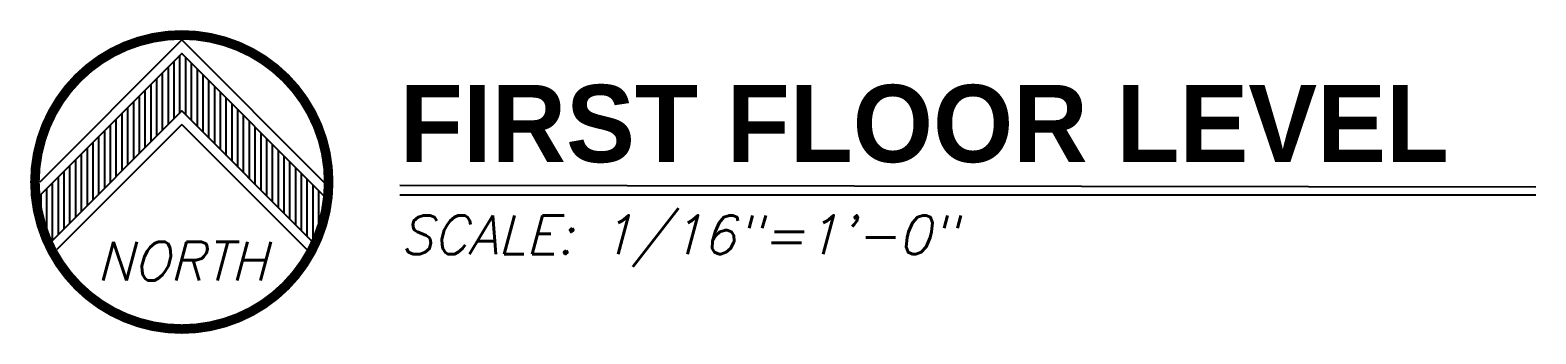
# Model space of a CAD drawing. Extents: x -1780 to 3401, y -2 to 2789.
# Drawn here: x 2465 to 3401, y 657 to 846 of the extents above; entities that cross this region are included whole.
import ezdxf
from ezdxf.enums import TextEntityAlignment as Align

# ---------------------------------------------------------------- set-up
doc = ezdxf.new("R2010")
doc.units = 0
doc.header["$MEASUREMENT"] = 0
doc.layers.get('0').update_dxf_attribs({"linetype": 'CONTINUOUS'})
for name, color, linetype in [('A-ANNO-LEVL', 4, 'CONTINUOUS'), ('A-ANNO-NRTH', 4, 'CONTINUOUS'), ('A-ANNO-SCAL', 4, 'CONTINUOUS')]:
    doc.layers.add(name, color=color, linetype=linetype)
doc.styles.add('LEVELTXT', font='bold.shx', dxfattribs={"height": 0.25})
doc.styles.add('SCALETXT', font='simplex.shx', dxfattribs={"oblique": 15, "height": 0.125})

# ---------------------------------------------------------------- blocks, each defined once
blk = doc.blocks.new('*X12')
at = {"color": 0}
for p, q in [((-0.7312, 0.2161), (-0.7312, 0.4019)), ((-0.7125, 0.2348), (-0.7125, 0.4206)), ((-0.6937, 0.2279), (-0.6937, 0.4137)), ((-0.675, 0.2091), (-0.675, 0.3949)), ((-0.7875, 0.1598), (-0.7875, 0.3456)), ((-0.7687, 0.1786), (-0.7687, 0.3644)), ((-0.75, 0.1973), (-0.75, 0.3831)), ((-0.6562, 0.1904), (-0.6562, 0.3762)), ((-0.6375, 0.1716), (-0.6375, 0.3574)), ((-0.825, 0.1223), (-0.825, 0.3081)), ((-0.8062, 0.1411), (-0.8062, 0.3269)), ((-0.6187, 0.1529), (-0.6187, 0.3387)), ((-0.6, 0.1341), (-0.6, 0.3199)), ((-0.5812, 0.1154), (-0.5812, 0.3012)), ((-0.8812, 0.0661), (-0.8812, 0.2519)), ((-0.8625, 0.0848), (-0.8625, 0.2706)), ((-0.8437, 0.1036), (-0.8437, 0.2894)), ((-0.5625, 0.0966), (-0.5625, 0.2824)), ((-0.5437, 0.0779), (-0.5437, 0.2637)), ((-0.525, 0.0591), (-0.525, 0.2449)), ((-0.9375, 0.0098), (-0.9375, 0.1956)), ((-0.9187, 0.0286), (-0.9187, 0.2144)), ((-0.9, 0.0473), (-0.9, 0.2331)), ((-0.5062, 0.0404), (-0.5062, 0.2262)), ((-0.4875, 0.0216), (-0.4875, 0.2074)), ((-0.975, -0.0277), (-0.975, 0.1581)), ((-0.9562, -0.0089), (-0.9562, 0.1769)), ((-0.4687, 0.0029), (-0.4687, 0.1887)), ((-0.45, -0.0159), (-0.45, 0.1699)), ((-0.4312, -0.0346), (-0.4312, 0.1512)), ((-1.0312, -0.0839), (-1.0312, 0.1019)), ((-1.0125, -0.0652), (-1.0125, 0.1206)), ((-0.9937, -0.0464), (-0.9937, 0.1394)), ((-0.4125, -0.0534), (-0.4125, 0.1324)), ((-0.3937, -0.0721), (-0.3937, 0.1137)), ((-1.0688, -0.1214), (-1.0688, 0.0644)), ((-1.05, -0.1027), (-1.05, 0.0831)), ((-0.375, -0.0909), (-0.375, 0.0949)), ((-0.3562, -0.1096), (-0.3562, 0.0762)), ((-0.3375, -0.1284), (-0.3375, 0.0574)), ((-1.125, -0.1777), (-1.125, 0.0081)), ((-1.1062, -0.1589), (-1.1062, 0.0269)), ((-1.0875, -0.1402), (-1.0875, 0.0456)), ((-0.3187, -0.1471), (-0.3187, 0.0387)), ((-0.3, -0.1659), (-0.3, 0.0199)), ((-0.2812, -0.1846), (-0.2812, 0.0012)), ((-1.1625, -0.1263), (-1.1625, -0.0294)), ((-1.1438, -0.1653), (-1.1438, -0.0106)), ((-0.2625, -0.1448), (-0.2625, -0.0176)), ((-0.2437, -0.0894), (-0.2437, -0.0363))]:
    blk.add_line(p, q, dxfattribs=at)
blk = doc.blocks.new('FMNORTH')
at = {"layer": 'A-ANNO-NRTH'}
for p, q in [((-0.7066, 0.4708), (-1.1668, 0.0106)), ((-0.7066, 0.4708), (-0.2464, 0.0106)), ((-0.7066, 0.1965), (-1.1114, -0.2083)), ((-0.7066, 0.1965), (-0.3018, -0.2083))]:
    blk.add_line(p, q, dxfattribs=at)
at = {"layer": 'A-ANNO-NRTH', "const_width": 0.0312}
blk.add_lwpolyline([(-1.1824, 0.0106, 1), (-0.2308, 0.0106, 1)], format="xyb", close=True, dxfattribs=at)
at = {"layer": 'A-ANNO-NRTH'}
blk.add_lwpolyline([(-1.179, -0.0459), (-1.1622, -0.1278), (-1.1335, -0.1862), (-1.1602, -0.1251), (-1.179, -0.0459), (-0.7066, 0.4265), (-0.2342, -0.0459), (-0.2486, -0.1115), (-0.2797, -0.1862), (-0.7066, 0.2407), (-1.1335, -0.1862)], dxfattribs=at)
blk.add_blockref('*X12', (0, 0), dxfattribs=at)
at = {"layer": 'A-ANNO-NRTH', "style": 'SCALETXT', "oblique": 15}
blk.add_text('NORTH', height=0.125, dxfattribs=at).set_placement((-0.7066, -0.2454), align=Align.MIDDLE)
blk = doc.blocks.new('VS')
at = {"layer": 'A-ANNO-LEVL', "style": 'LEVELTXT'}
blk.add_attdef('VIEW', (0, 0.0748), '', height=0.25, dxfattribs=at)
at = {"layer": 'A-ANNO-SCAL', "style": 'SCALETXT', "oblique": 15}
blk.add_attdef('SCALE', (0, -0.2225), '', height=0.125, dxfattribs=at)

msp = doc.modelspace()

# ---------------------------------------------------------------- linework, layer by layer
at = {"layer": 'A-ANNO-LEVL'}
for p, q in [((2694.75, 749.42), (3401.37, 748.51)), ((2694.75, 743.42), (3401.37, 743.42))]:
    msp.add_line(p, q, dxfattribs=at)

# ---------------------------------------------------------------- block references
at = {"layer": 'A-ANNO-LEVL', "xscale": 192, "yscale": 192, "zscale": 192}
msp.add_blockref('VS', (2694.75, 749.42), dxfattribs=at).add_auto_attribs({'VIEW': 'FIRST FLOOR LEVEL', 'SCALE': 'SCALE: 1/16"=1\'-0"'})
at = {"layer": 'A-ANNO-NRTH', "xscale": 192, "yscale": 192, "zscale": 192}
msp.add_blockref('FMNORTH', (2694.75, 749.42), dxfattribs=at)

doc.saveas('drawing.dxf')
